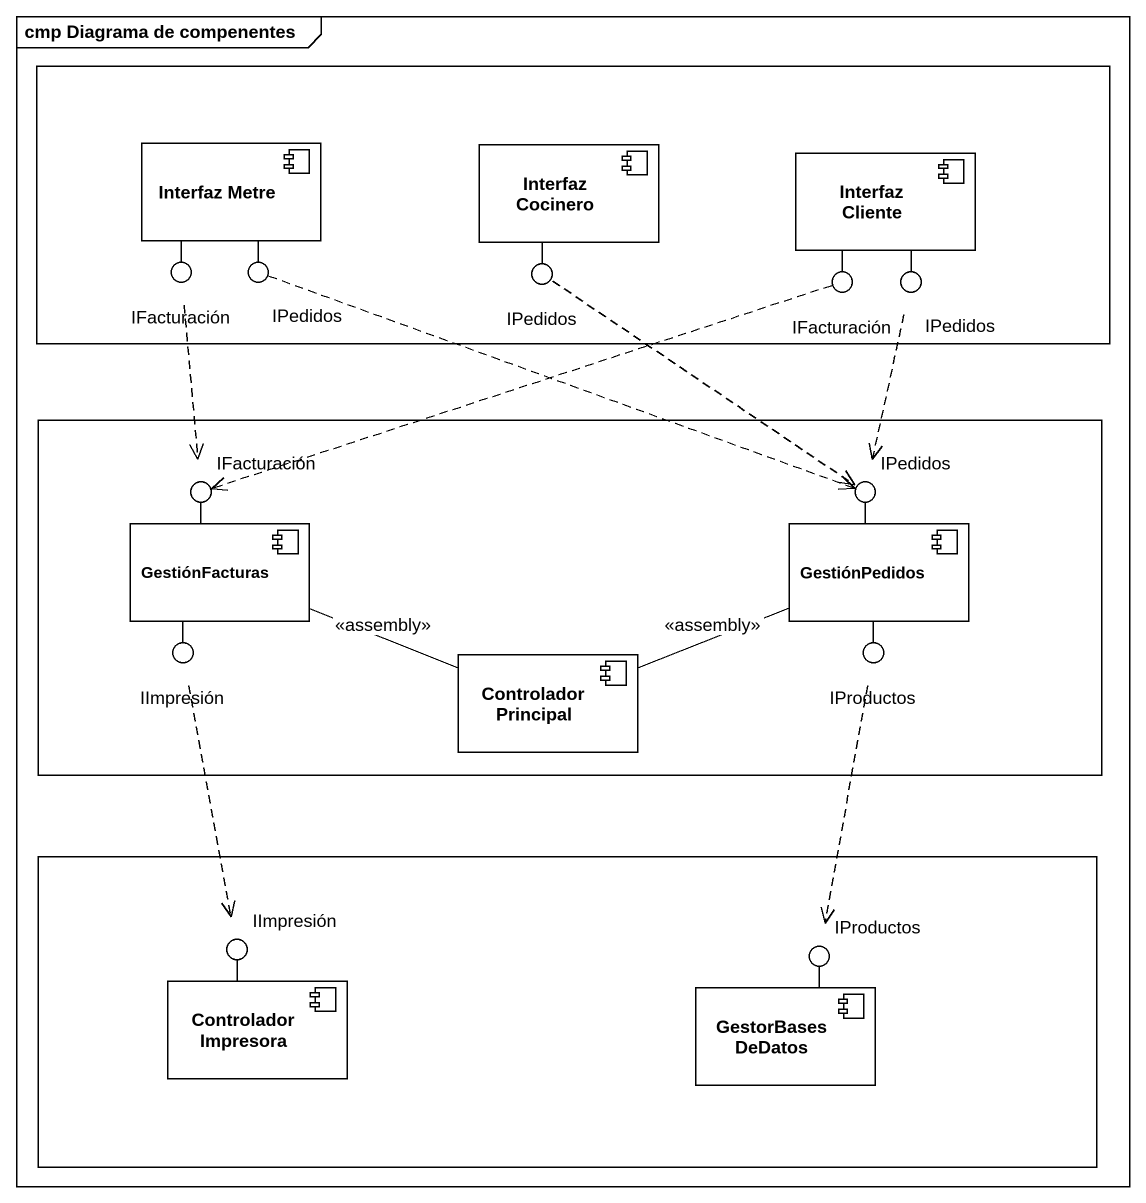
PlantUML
@startuml
mainframe cmp Diagrama de compenentes
rectangle " " as rectangle1 {
  component "Interfaz Metre" as Interfaz_Metre
  component "Interfaz Cocinero" as Interfaz_Cocinero
  component "Interfaz Cliente" as Interfaz_Cliente
}
() IFacturación
() IPedidos
() "IPedidos" as IPedidos_2
() "IFacturación" as IFacturación_2
() "IPedidos" as IPedidos_3
rectangle " " as rectangle2 {
  component GestiónFacturas
  component GestiónPedidos
  component ControladorPrincipal
}
() "IFacturación" as IFacturación_3
() "IPedidos" as IPedidos_4
() IImpresión
() IProductos
rectangle " " as rectangle3 {
  component ControladorImpresora
  component GestorBasesDeDatos
}
() "IImpresión" as IImpresión_2
() "IProductos" as IProductos_2
Interfaz_Metre -- IFacturación
Interfaz_Metre -- IPedidos
Interfaz_Cocinero -- IPedidos_2
Interfaz_Cliente -- IFacturación_2
Interfaz_Cliente -- IPedidos_3
GestiónFacturas -up- IFacturación_3
GestiónPedidos -up- IPedidos_4
GestiónFacturas -- IImpresión
GestiónPedidos -- IProductos
ControladorImpresora -up- IImpresión_2
GestorBasesDeDatos -up- IProductos_2
IFacturación ..> IFacturación_3
IPedidos .right.> IPedidos_4
IPedidos_2 ..> IPedidos_4
IFacturación_2 .left.> IFacturación_3
IPedidos_3 ..> IPedidos_4
GestiónFacturas -right- ControladorPrincipal : <<assembly>>
GestiónPedidos -left- ControladorPrincipal : <<assembly>>
IImpresión ..> IImpresión_2
IProductos ..> IProductos_2
@enduml
